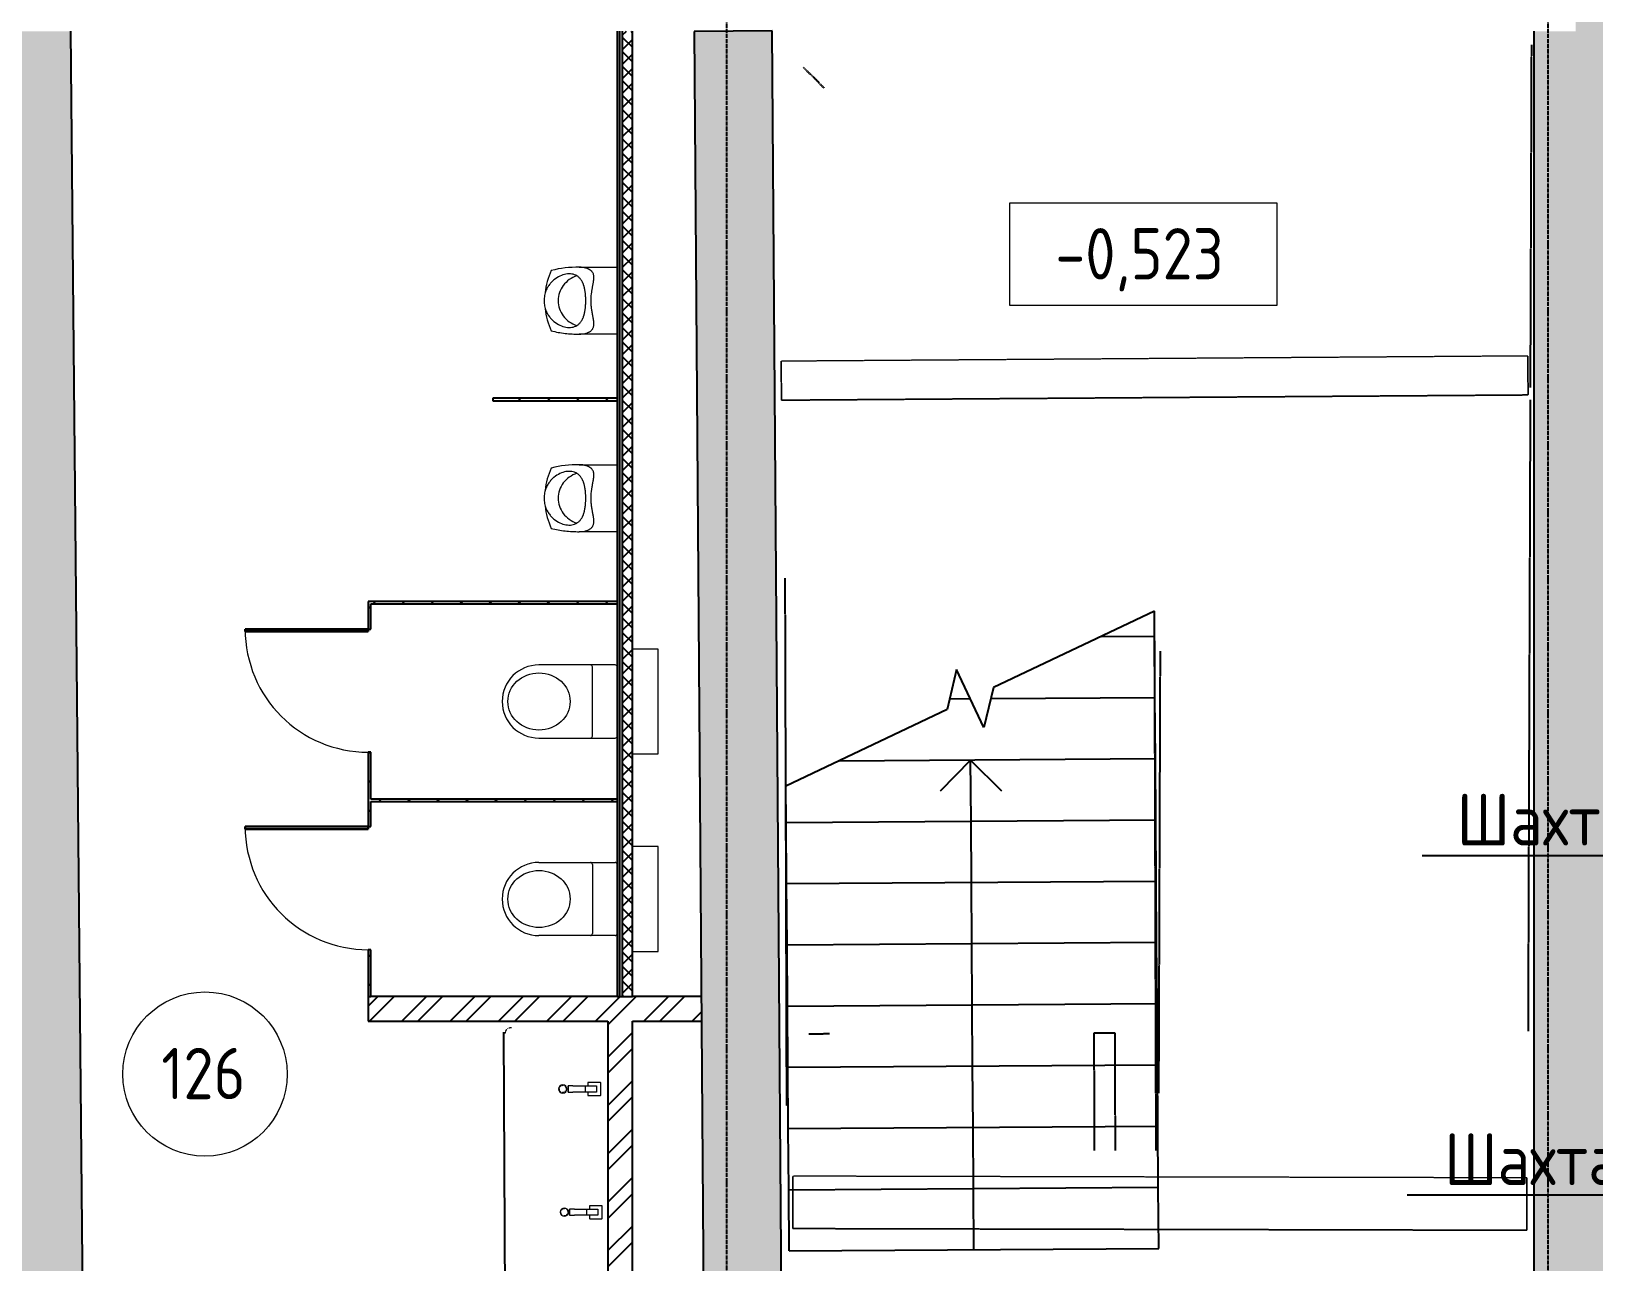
# Model space of a CAD drawing. Header units: millimetres. Extents: x -129048 to 476301, y -5853 to 215316.
# Drawn here: x 39022 to 46632, y 14431 to 20424 of the extents above; entities that cross this region are included whole.
import ezdxf
from ezdxf import colors
from ezdxf.entities.mleader import LeaderData, LeaderLine
from ezdxf.math import Vec2, Vec3

# ---------------------------------------------------------------- set-up
doc = ezdxf.new("R2010")
doc.units = ezdxf.units.MM
for name, pattern in [('ADSK_Линия сетки', [25, 20, -2.5, 0, -2.5]), ('ADSK_Сверху', [4.5, 3, -1.5]), ('ADSK_Снесено', [4.5, 3, -1.5])]:
    doc.linetypes.add(name, pattern=pattern)
for name, color, linetype, lineweight in [('GAZLAITER', 1, 'Continuous', 40), ('Аннотация', 7, 'Continuous', 9), ('Двери', 251, 'Continuous', 18), ('Каркас', 7, 'Continuous', 18), ('Лестницы', 7, 'Continuous', 18), ('Марки помещений', 7, 'Continuous', 20), ('Отметки', 7, 'Continuous', 9), ('Сантехника', 251, 'Continuous', 18), ('Стрелки вверх', 7, 'Continuous', 18)]:
    doc.layers.add(name, color=color, linetype=linetype, lineweight=lineweight)
for name, color, linetype, lineweight, true_color in [('Обобщенные модели', 5, 'Continuous', 18, 0x0000ff), ('Стены внутренние', 5, 'Continuous', 18, 0x0000ff), ('Стены наружные', 1, 'ADSK_Снесено', 18, 0xff0000), ('Стены штриховка', 5, 'Continuous', 18, 0x0000ff)]:
    doc.layers.add(name, color=color, linetype=linetype, lineweight=lineweight, true_color=true_color)
doc.styles.add('GOST Common_2', font='GOST Common_0.ttf', dxfattribs={"width": 0.9, "height": 250})
doc.styles.add('PIK', font='isocpeur.ttf', dxfattribs={"width": 0.9, "height": 250})
pattern_1 = [(45, (0, 0), (-117.8655, 117.8655), []), (45, (78.58, 0), (-117.8655, 117.8655), [])]
pattern_2 = [(45, (0, 0), (-70.71068, 70.71068), [])]

# ---------------------------------------------------------------- blocks, each defined once
blk = doc.blocks.new('ADSK_БалкаЖБ_Прямоугольная - 189_7х233мм-820221-01 План 1-го этажа маркировочный')
at = {"layer": 'Каркас', "color": 253, "linetype": 'ADSK_Сверху', "true_color": 0xaaaaaa}
for p, q in [((-1818.2, 94.8), (-1818.2, -94.9)), ((-1818.2, 94.8), (1818.2, 94.8)), ((1818.2, -94.9), (1818.2, 94.8)), ((-1818.2, -94.9), (1818.2, -94.9))]:
    blk.add_line(p, q, dxfattribs=at)
at = {"layer": 'Каркас', "color": 253, "linetype": 'ADSK_Сверху', "true_color": 0xb2b2b2}
for p, q in [((-1818.2, -94.9), (-1818.2, 94.8)), ((1818.2, 94.8), (-1818.2, 94.8)), ((1818.2, 94.8), (1818.2, -94.9)), ((-1818.2, -94.9), (1818.2, -94.9))]:
    blk.add_line(p, q, dxfattribs=at)
blk = doc.blocks.new('ADSK_БалкаЖБ_Прямоугольная - 255_1х247мм-819971-01 План 1-го этажа маркировочный')
at = {"layer": 'Каркас', "color": 253, "linetype": 'ADSK_Сверху', "true_color": 0xaaaaaa}
for p, q in [((-1787.2, 127.5), (-1787.2, -127.6)), ((-1787.2, 127.5), (1787.2, 127.5)), ((1787.2, -127.6), (1787.2, 127.5)), ((-1787.2, -127.6), (1787.2, -127.6))]:
    blk.add_line(p, q, dxfattribs=at)
at = {"layer": 'Каркас', "color": 253, "linetype": 'ADSK_Сверху', "true_color": 0xb2b2b2}
for p, q in [((-1787.2, -127.6), (-1787.2, 127.5)), ((1787.2, 127.5), (-1787.2, 127.5)), ((1787.2, 127.5), (1787.2, -127.6)), ((-1787.2, -127.6), (1787.2, -127.6))]:
    blk.add_line(p, q, dxfattribs=at)
blk = doc.blocks.new('Раковина с 2-3 кранами для санузла - 500x1800 3 taps-2317887-01 План 1-го этажа маркировочный')
at = {"layer": 'Сантехника'}
for p, q in [((-764.1, 503.1), (-763.2, 503.9)), ((1018.1, 499.1), (1018.9, 498.2)), ((-490, 189.1), (-460, 189.1)), ((-490, 189.1), (-490, 166.1)), ((-460, 189.1), (-490, 189.1)), ((-490, 106.5), (-490, 166.1)), ((-460, 166.1), (-460, 189.1)), ((-460, 166.1), (-460, 106.5)), ((110, 196.6), (140, 196.6)), ((110, 196.6), (110, 173.6)), ((140, 196.6), (110, 196.6)), ((110, 114), (110, 173.6)), ((140, 173.6), (140, 196.6)), ((140, 173.6), (140, 114)), ((710, 204.1), (740, 204.1)), ((710, 204.1), (710, 181.1)), ((740, 204.1), (710, 204.1)), ((710, 121.5), (710, 181.1)), ((740, 181.1), (740, 204.1)), ((740, 181.1), (740, 121.5)), ((-506.8, 91.2), (-506.8, 31.6)), ((-490, 93.1), (-504.9, 93.1)), ((-490, 71.5), (-490, 106.5)), ((-460, 106.5), (-490, 106.5)), ((-460, 106.5), (-460, 71.5)), ((-445.4, 93.1), (-460, 93.1)), ((-443.5, 31.6), (-443.5, 91.2)), ((93.2, 98.7), (93.2, 39.1)), ((110, 100.6), (95.1, 100.6)), ((110, 79), (110, 114)), ((140, 114), (110, 114)), ((110, 59), (110, 79)), ((140, 114), (140, 79)), ((154.6, 100.6), (140, 100.6)), ((140, 79), (140, 59)), ((156.5, 39.1), (156.5, 98.7)), ((693.2, 106.2), (693.2, 46.6)), ((710, 108.1), (695.1, 108.1)), ((710, 86.5), (710, 121.5)), ((740, 121.5), (710, 121.5)), ((710, 66.5), (710, 86.5)), ((740, 121.5), (740, 86.5)), ((754.6, 108.1), (740, 108.1)), ((740, 86.5), (740, 66.5)), ((756.5, 46.6), (756.5, 106.2)), ((-505.3, 30.1), (-445, 30.1)), ((-490, 51.5), (-490, 71.5)), ((-460, 51.5), (-490, 51.5)), ((-460, 71.5), (-460, 51.5)), ((94.7, 37.6), (155, 37.6)), ((140, 59), (110, 59)), ((694.7, 45.1), (755, 45.1)), ((740, 66.5), (710, 66.5))]:
    blk.add_line(p, q, dxfattribs=at)
at = {"layer": 'Сантехника', "flags": 128}
for points in [[(-775, 480), (-775, 481.2), (-774.9, 482.4), (-774.8, 483.6), (-774.6, 484.8), (-774.4, 486), (-774.1, 487.1)], [(-773.5, 489.4), (-773.1, 490.6), (-772.6, 491.7), (-772.1, 492.8), (-771.6, 493.9)], [(-770.4, 495.9), (-769.8, 496.9), (-769.1, 497.9), (-768.3, 498.9), (-767.6, 499.8)], [(-758.1, 507), (-757, 507.5), (-755.9, 508), (-754.7, 508.4)], [(-752.4, 509.1), (-751.3, 509.3), (-750.1, 509.6), (-748.9, 509.7), (-747.7, 509.9), (-746.5, 510), (-745.3, 510), (-745, 510)], [(995, 510), (996.2, 510), (997.4, 509.9), (998.6, 509.8), (999.8, 509.6), (1001, 509.4), (1002.1, 509.1)], [(1004.4, 508.5), (1005.6, 508.1), (1006.7, 507.6), (1007.8, 507.1), (1008.9, 506.6)], [(1010.9, 505.4), (1011.9, 504.8), (1012.9, 504.1), (1013.9, 503.3), (1014.8, 502.6)], [(1022, 493.1), (1022.5, 492), (1023, 490.9), (1023.4, 489.7)], [(1024.1, 487.4), (1024.3, 486.3), (1024.6, 485.1), (1024.7, 483.9), (1024.9, 482.7), (1025, 481.5), (1025, 480.3), (1025, 480)]]:
    blk.add_lwpolyline(points, dxfattribs=at)
at = {"layer": 'Сантехника'}
for centre, radius, start, end in [((-475, 215), 20, 0, 180), ((-475, 215), 18.2, 95.84531, 146.66266), ((-475, 215), 18.2, 85.13096, 94.18327), ((-475, 215), 18.2, 52.75928, 62.71908), ((-475, 215), 18.2, 45, 49.4056), ((125, 222.5), 20, 0, 180), ((125, 222.5), 18.2, 95.84531, 146.66266), ((125, 222.5), 18.2, 85.13096, 94.18327), ((125, 222.5), 18.2, 52.75928, 62.71908), ((125, 222.5), 16.3, 36.87489, 45), ((125, 222.5), 16.3, 36.87489, 45), ((125, 222.5), 18.2, 45, 49.4056), ((125, 222.5), 18.2, 28.98332, 39.73377), ((725, 230), 20, 0, 180), ((725, 230), 20, 180, 360), ((725, 230), 18.2, 165.15778, 180), ((725, 230), 18.2, 180, 191.34075), ((725, 230), 16.3, 175.36727, 180), ((725, 230), 16.3, 175.36727, 180), ((725, 230), 16.3, 180, 198.62064), ((725, 230), 16.3, 180, 198.62064), ((725, 230), 18.2, 95.84531, 146.66266), ((725, 230), 18.2, 85.13096, 94.18327), ((725, 230), 18.2, 52.75928, 62.21388), ((725, 230), 16.3, 36.87489, 45), ((725, 230), 16.3, 36.87489, 45), ((725, 230), 18.2, 45, 49.4056), ((725, 230), 18.2, 28.98332, 39.73377), ((725, 230), 16.3, 0, 18.62064), ((725, 230), 16.3, 0, 18.62064), ((725, 230), 16.3, 355.36727, 360), ((725, 230), 16.3, 355.36727, 360), ((725, 230), 18.2, 345.15778, 360), ((725, 230), 18.2, 0, 11.34075), ((-475, 215), 20, 180, 360), ((-475, 215), 18.2, 165.15778, 180), ((-475, 215), 18.2, 180, 191.34075), ((-475, 215), 16.3, 175.36727, 180), ((-475, 215), 16.3, 175.36727, 180), ((-475, 215), 16.3, 180, 198.62064), ((-475, 215), 16.3, 180, 198.62064), ((-475, 215), 18.2, 208.98332, 219.73377), ((-475, 215), 16.3, 216.87489, 225), ((-475, 215), 16.3, 216.87489, 225), ((-475, 215), 18.2, 225, 229.4056), ((-475, 215), 18.2, 232.75928, 242.71908), ((-475, 215), 18.2, 265.13096, 274.18327), ((-475, 215), 18.2, 275.84531, 326.66266), ((-475, 215), 16.3, 36.87489, 45), ((-475, 215), 16.3, 36.87489, 45), ((-475, 215), 18.2, 28.98332, 39.73377), ((-475, 215), 16.3, 0, 18.62064), ((-475, 215), 16.3, 0, 18.62064), ((-475, 215), 16.3, 355.36727, 360), ((-475, 215), 16.3, 355.36727, 360), ((-475, 215), 18.2, 345.15778, 360), ((-475, 215), 18.2, 0, 11.34075), ((125, 222.5), 20, 180, 360), ((125, 222.5), 18.2, 165.15778, 180), ((125, 222.5), 18.2, 180, 191.34075), ((125, 222.5), 16.3, 175.36727, 180), ((125, 222.5), 16.3, 175.36727, 180), ((125, 222.5), 16.3, 180, 198.62064), ((125, 222.5), 16.3, 180, 198.62064), ((125, 222.5), 18.2, 208.98332, 219.73377), ((125, 222.5), 16.3, 216.87489, 225), ((125, 222.5), 16.3, 216.87489, 225), ((125, 222.5), 18.2, 225, 229.4056), ((125, 222.5), 18.2, 232.75928, 242.71908), ((125, 222.5), 18.2, 265.13096, 274.18327), ((125, 222.5), 18.2, 275.84531, 326.66266), ((125, 222.5), 16.3, 0, 18.62064), ((125, 222.5), 16.3, 0, 18.62064), ((125, 222.5), 16.3, 355.36727, 360), ((125, 222.5), 16.3, 355.36727, 360), ((125, 222.5), 18.2, 345.15778, 360), ((125, 222.5), 18.2, 0, 11.34075), ((725, 230), 18.2, 208.98332, 219.73377), ((725, 230), 16.3, 216.87489, 225), ((725, 230), 16.3, 216.87489, 225), ((725, 230), 18.2, 225, 229.4056), ((725, 230), 18.2, 232.75928, 242.71908), ((725, 230), 18.2, 265.13096, 274.18327), ((725, 230), 18.2, 275.84531, 326.66266), ((-504.9, 91.2), 1.87, 90, 180), ((-504.9, 91.2), 1.87, 120, 150), ((-504.9, 91.2), 1.87, 120, 150), ((-504.9, 91.2), 1.87, 120, 150), ((-445.4, 91.2), 1.87, 0, 90), ((-445.4, 91.2), 1.87, 30, 60), ((-445.4, 91.2), 1.87, 30, 60), ((-445.4, 91.2), 1.87, 30, 60), ((95.1, 98.7), 1.87, 90, 180), ((95.1, 98.7), 1.87, 120, 150), ((95.1, 98.7), 1.87, 120, 150), ((95.1, 98.7), 1.87, 120, 150), ((154.6, 98.7), 1.87, 0, 90), ((154.6, 98.7), 1.87, 30, 60), ((154.6, 98.7), 1.87, 30, 60), ((154.6, 98.7), 1.87, 30, 60), ((695.1, 106.2), 1.87, 90, 180), ((695.1, 106.2), 1.87, 120, 150), ((695.1, 106.2), 1.87, 120, 150), ((695.1, 106.2), 1.87, 120, 150), ((754.6, 106.2), 1.87, 0, 90), ((754.6, 106.2), 1.87, 30, 60), ((754.6, 106.2), 1.87, 30, 60), ((754.6, 106.2), 1.87, 30, 60), ((-505.3, 31.6), 1.49, 180, 270), ((-445, 31.6), 1.49, 270, 360), ((94.7, 39.1), 1.49, 180, 270), ((155, 39.1), 1.49, 270, 360), ((694.7, 46.6), 1.49, 180, 270), ((755, 46.6), 1.49, 270, 360)]:
    blk.add_arc(centre, radius, start, end, dxfattribs=at)
blk = doc.blocks.new('Дверь-Одинарная-Панель - 600 x 2150 мм с_у-1872435-01 План 1-го этажа маркировочный')
at = {"layer": 'Двери', "lineweight": 30}
for p, q in [((300, 606), (288, 606)), ((288, 606), (288, 6)), ((300, 6), (300, 606)), ((288, 6), (300, 6))]:
    blk.add_line(p, q, dxfattribs=at)
at = {"layer": 'Двери'}
blk.add_arc((300, 6), 600, 90, 180, dxfattribs=at)
blk = doc.blocks.new('Urinal_Commercial_14201 - UT104EV-1823124-01 План 1-го этажа маркировочный')
at = {"layer": 'Сантехника'}
for p, q in [((41690.8, 18313), (41875.3, 18313)), ((41875.3, 17986.9), (41690.8, 17987))]:
    blk.add_line(p, q, dxfattribs=at)
for centre, radius, start, end in [((41875.3, 18150), 353.2, 155.41974, 173.79042), ((41728.2, 18133.9), 146.4, 110.0061, 141.9939), ((41707.7, 18150), 120.3, 141.9939, 180.0061), ((41875.3, 18150), 353.2, 186.20958, 204.57824), ((41707.7, 18149.9), 120.3, 179.9939, 218.0061), ((41728.2, 18166), 146.4, 218.0061, 249.9939)]:
    blk.add_arc(centre, radius, start, end, dxfattribs=at)
blk.add_ellipse((41786.6, 17228.7), major_axis=(-199.1, 1075.5), ratio=0.694076, start_param=6.146838, end_param=6.328057, dxfattribs=at)
for points, knots in [([(41722.3, 18150), (41722.2, 18153.7), (41722.1, 18159.2), (41721.9, 18166.3), (41721.6, 18171.5), (41721.3, 18176.7), (41720.8, 18181.8), (41720.3, 18186.9), (41719.7, 18191.7), (41719, 18196.5), (41718.2, 18201.1), (41717.4, 18205.6), (41716.5, 18210), (41715.5, 18214.2), (41714.4, 18218.3), (41713.2, 18222.3), (41711.5, 18227.4), (41709.7, 18232.3), (41707.6, 18236.9), (41705.5, 18241.4), (41702.6, 18246.7), (41698.7, 18252.5), (41694.4, 18257.9), (41689.8, 18262.7), (41684.7, 18267), (41677.5, 18272), (41667.7, 18276.8), (41654.6, 18280.2), (41640.7, 18281.2), (41621.2, 18279.3), (41596.1, 18271.3), (41571.9, 18256), (41554.1, 18239.3), (41542.1, 18224.6), (41531.7, 18207.6), (41526.5, 18194.9), (41524.3, 18188.2)], [-1, -1, -1, -1, -0.975, -0.9625, -0.95, -0.9375, -0.925, -0.9125, -0.9, -0.8875, -0.875, -0.8625, -0.85, -0.8375, -0.825, -0.8125, -0.8, -0.775, -0.7625, -0.75, -0.725, -0.7, -0.675, -0.65, -0.625, -0.6, -0.55, -0.5, -0.45, -0.4, -0.3, -0.2, -0.15, -0.1, -0.05, 0, 0, 0, 0]), ([(41747.9, 18150), (41748.1, 18158.3), (41748.7, 18170.9), (41750.4, 18185.2), (41751.5, 18193.3), (41752.4, 18199.3), (41753.3, 18205.2), (41754.4, 18211), (41755.4, 18216.7), (41756.5, 18222.3), (41757.5, 18227.9), (41758.5, 18233.3), (41759.3, 18237.7), (41759.9, 18241.2), (41760.2, 18243.8), (41760.6, 18246.3), (41761, 18249.7), (41761.5, 18253.8), (41761.8, 18257.8), (41761.9, 18260.9), (41761.9, 18264), (41761.7, 18267.7), (41761, 18273.4), (41759.5, 18280), (41756.1, 18287.1), (41752.4, 18292.1), (41748.9, 18295.7), (41745.9, 18298.1), (41742.7, 18300.3), (41739.4, 18302.3), (41736, 18304.1), (41732.3, 18305.7), (41728.5, 18307.1), (41724.6, 18308.4), (41720.6, 18309.4), (41715.2, 18310.7), (41705.4, 18312.3), (41696.7, 18312.9), (41690.8, 18313)], [-1, -1, -1, -1, -0.909091, -0.863636, -0.840909, -0.818182, -0.795455, -0.772727, -0.75, -0.727273, -0.704545, -0.681818, -0.659091, -0.647727, -0.636364, -0.625, -0.613636, -0.590909, -0.568182, -0.556818, -0.545455, -0.522727, -0.5, -0.454545, -0.409091, -0.363636, -0.340909, -0.318182, -0.295455, -0.272727, -0.25, -0.227273, -0.204545, -0.181818, -0.159091, -0.136364, -0.090909, 0, 0, 0, 0]), ([(41524.3, 18111.8), (41526.5, 18105.1), (41531.7, 18092.3), (41542.1, 18075.3), (41554.1, 18060.6), (41571.9, 18043.9), (41596.1, 18028.6), (41621.2, 18020.6), (41640.7, 18018.8), (41654.6, 18019.8), (41667.7, 18023.2), (41677.5, 18028), (41684.7, 18032.9), (41689.8, 18037.2), (41694.4, 18042.1), (41698.7, 18047.4), (41702.6, 18053.2), (41705.5, 18058.5), (41707.6, 18063), (41709.7, 18067.6), (41711.5, 18072.5), (41713.2, 18077.7), (41714.4, 18081.6), (41715.5, 18085.7), (41716.5, 18090), (41717.4, 18094.3), (41718.2, 18098.8), (41719, 18103.5), (41719.7, 18108.2), (41720.3, 18113.1), (41720.8, 18118.1), (41721.3, 18123.2), (41721.6, 18128.4), (41721.9, 18133.6), (41722.1, 18140.7), (41722.2, 18146.2), (41722.3, 18150)], [-1, -1, -1, -1, -0.95, -0.9, -0.85, -0.8, -0.7, -0.6, -0.55, -0.5, -0.45, -0.4, -0.375, -0.35, -0.325, -0.3, -0.275, -0.25, -0.2375, -0.225, -0.2, -0.1875, -0.175, -0.1625, -0.15, -0.1375, -0.125, -0.1125, -0.1, -0.0875, -0.075, -0.0625, -0.05, -0.0375, -0.025, 0, 0, 0, 0]), ([(41690.8, 17987), (41695.4, 17987), (41704.6, 17987.5), (41715.6, 17989.2), (41724.1, 17991.4), (41730.2, 17993.3), (41735, 17995.4), (41738.7, 17997.2), (41742.2, 17999.3), (41746.4, 18002.1), (41750.8, 18006.1), (41754.6, 18010.6), (41757.7, 18015.8), (41759.9, 18021.6), (41761.3, 18027.9), (41761.8, 18033.5), (41761.8, 18038.3), (41761.8, 18042), (41761.5, 18045.8), (41761.1, 18049.6), (41760.6, 18053.6), (41760, 18057.6), (41759.4, 18061.7), (41758.6, 18065.8), (41757.8, 18070.1), (41757.1, 18074.4), (41756.3, 18078.8), (41755.1, 18084.7), (41753.8, 18092.2), (41752.2, 18101.5), (41750.4, 18114.1), (41748.6, 18130.2), (41748, 18143.4), (41747.9, 18150)], [-1, -1, -1, -1, -0.928571, -0.857143, -0.821429, -0.785714, -0.75, -0.732143, -0.714286, -0.678571, -0.642857, -0.607143, -0.571429, -0.535714, -0.5, -0.464286, -0.446429, -0.428571, -0.410714, -0.392857, -0.375, -0.357143, -0.339286, -0.321429, -0.303571, -0.285714, -0.267857, -0.25, -0.214286, -0.178571, -0.142857, -0.071429, 0, 0, 0, 0])]:
    blk.add_open_spline(points, degree=3, knots=knots, dxfattribs=at)
for points in [[(41524.3, 18188.2), (41523, 18184.1), (41521.3, 18175.9), (41520.1, 18163), (41519.9, 18154.3), (41519.9, 18150)], [(41519.9, 18150), (41519.9, 18145.6), (41520.1, 18136.9), (41521.3, 18124.1), (41523, 18115.8), (41524.3, 18111.8)], [(41554.2, 18003.1), (41565.3, 18000.2), (41587.7, 17995.3), (41621.7, 17990.2), (41656.1, 17987.3), (41679.2, 17986.9), (41690.8, 17987)]]:
    blk.add_open_spline(points, degree=3, dxfattribs=at)
blk = doc.blocks.new('Туалет подвесной-Moderna R-Laufen - 000 White-2285251-01 План 1-го этажа маркировочный')
at = {"layer": 'Обобщенные модели'}
for p, q in [((-53, -419.3), (-53, -47.4)), ((303, -47.4), (303, -419.3)), ((-43.1, -157.8), (293.1, -157.8))]:
    blk.add_line(p, q, dxfattribs=at)
for centre, radius, start, end in [((-43.1, -47.4), 9.89, 90, 180), ((293.1, -47.4), 9.89, 0, 90), ((-43.1, -167.7), 9.89, 90, 180), ((293.1, -167.7), 9.89, 0, 90), ((125, -419.3), 178, 180, 0)]:
    blk.add_arc(centre, radius, start, end, dxfattribs=at)
blk.add_ellipse((125, -418.3), major_axis=(0, 151.6), ratio=0.916517, dxfattribs=at)
at = {"layer": 'Сантехника'}
for p, q in [((380, 162.5), (-130, 162.5)), ((-130, 162.5), (-130, 37.5)), ((380, 37.5), (380, 162.5))]:
    blk.add_line(p, q, dxfattribs=at)
blk = doc.blocks.new('Туалет подвесной-Moderna R-Laufen - 000 White-2284892-01 План 1-го этажа маркировочный')
at = {"layer": 'Обобщенные модели'}
for p, q in [((-53, 419.3), (-53, 47.4)), ((303, 47.4), (303, 419.3)), ((-43.1, 157.8), (293.1, 157.8))]:
    blk.add_line(p, q, dxfattribs=at)
for centre, radius, start, end in [((125, 419.3), 178, 360, 180), ((-43.1, 167.7), 9.89, 180, 270), ((293.1, 167.7), 9.89, 270, 360), ((-43.1, 47.4), 9.89, 180, 270), ((293.1, 47.4), 9.89, 270, 360)]:
    blk.add_arc(centre, radius, start, end, dxfattribs=at)
blk.add_ellipse((125, 418.3), major_axis=(0, 151.6), ratio=0.916517, dxfattribs=at)
at = {"layer": 'Сантехника'}
for p, q in [((-130, -37.5), (-130, -162.5)), ((380, -162.5), (380, -37.5)), ((-130, -162.5), (380, -162.5))]:
    blk.add_line(p, q, dxfattribs=at)
blk = doc.blocks.new('ADSK_Марка_Помещение_ОдноЗначение - Номер-247393-01 План 1-го этажа маркировочный')
at = {"layer": 'Марки помещений'}
blk.add_circle((0, 0), 4, dxfattribs=at)
blk = doc.blocks.new('Высотные отметки - Рамка-5093-01 План 1-го этажа маркировочный')
at = {"layer": 'Аннотация', "lineweight": 20}
for p, q in [((-6.5, 0), (-6.5, 5)), ((-6.5, 5), (6.5, 5)), ((6.5, 5), (6.5, 0)), ((6.5, 0), (-6.5, 0))]:
    blk.add_line(p, q, dxfattribs=at)

msp = doc.modelspace()

# ---------------------------------------------------------------- hatches: boundary and pattern name
at = {"layer": 'Стены внутренние', "lineweight": 25, "true_color": 0x636466}
for points in [[(38780.55074, 12484.2784), (39290.5273, 12489.16752), (39214.53835, 20424.05859), (38704.51496, 20424.05859), (38780.51674, 12487.82891)], [(42306.56883, 12898.09966), (42686.55222, 12901.74254), (42630.33859, 20425.47813), (42250.3492, 20422.63904), (42295.70789, 14351.74901)], [(46339.85223, 12936.76658), (46719.85223, 12940.40963), (46719.85223, 20395.02004), (46543.2121, 20395.83561), (46543.2121, 20424.05859), (46339.85223, 20424.05859), (46339.85223, 13592.30044)]]:
    msp.add_hatch(color=251, dxfattribs=at).paths.add_polyline_path(points)
h = msp.add_hatch(dxfattribs=at)
h.set_pattern_fill('FP_4', color=251, style=0, pattern_type=2)
h.set_pattern_definition([(45, (0, 0), (-35.35534, 35.35534), []), (135, (0, 0), (-35.35534, -35.35534), [])])
h.paths.add_polyline_path([(41900.345, 15722.96205), (41950.345, 15722.96205), (41950.345, 20424.05859), (41900.345, 20424.05859), (41900.345, 15945.28626)])
h = msp.add_hatch(dxfattribs=at)
h.set_pattern_fill('FP_1', color=251, style=0, pattern_type=2)
h.set_pattern_definition(pattern_2)
h.paths.add_polyline_path([(41875.345, 18624.96205), (41875.345, 18636.96205), (41270.345, 18636.96205), (41270.345, 18624.96205)])
h = msp.add_hatch(dxfattribs=at)
h.set_pattern_fill('FP_1', color=251, style=0, pattern_type=2)
h.set_pattern_definition(pattern_2)
h.paths.add_polyline_path([(40675.345, 15722.96205), (40675.345, 15950.96205), (40663.345, 15950.96205), (40663.345, 15722.96205)])
h.paths.add_polyline_path([(40675.345, 16550.96205), (40675.345, 16912.96205), (40663.345, 16912.96205), (40663.345, 16550.96205)])
h.paths.add_polyline_path([(40663.345, 17512.96205), (40675.345, 17512.96205), (40675.345, 17646.96205), (40663.345, 17646.96205), (40663.345, 17538.82352)])
h = msp.add_hatch(dxfattribs=at)
h.set_pattern_fill('FP_1', color=251, style=0, pattern_type=2)
h.set_pattern_definition(pattern_2)
h.paths.add_polyline_path([(41177.43389, 17634.96205), (41875.345, 17634.96205), (41875.345, 17646.96205), (40675.345, 17646.96205), (40675.345, 17634.96205)])
h = msp.add_hatch(dxfattribs=at)
h.set_pattern_fill('FP_1', color=251, style=0, pattern_type=2)
h.set_pattern_definition(pattern_2)
h.paths.add_polyline_path([(41875.345, 16672.96205), (41875.345, 16684.96205), (40675.345, 16684.96205), (40675.345, 16672.96205), (41865.45609, 16672.96205)])
h = msp.add_hatch(dxfattribs=at)
h.set_pattern_fill('FP_2', color=251, style=0, pattern_type=2)
h.set_pattern_definition(pattern_1)
h.paths.add_polyline_path([(42075.345, 15602.96205), (42286.35944, 15602.96205), (42285.46286, 15722.96205), (40663.345, 15722.96205), (40663.345, 15602.96205), (41950.3492, 15602.96205)])
h = msp.add_hatch(dxfattribs=at)
h.set_pattern_fill('FP_2', color=251, style=0, pattern_type=2)
h.set_pattern_definition(pattern_1)
h.paths.add_polyline_path([(41950.3492, 13718.09966), (41950.345, 15602.96205), (41830.3492, 15602.96205), (41830.3492, 13718.09966)])
at = {"layer": 'Стены наружные', "linetype": 'Continuous', "lineweight": 25, "true_color": 0x636466}
h = msp.add_hatch(color=251, dxfattribs=at)
h.paths.add_polyline_path([(49555.77193, 20381.92624), (49558.12664, 20891.9208), (49076.96414, 20893.68412), (49074.61155, 20384.14782), (49510.03333, 20382.13742)])
h.paths.add_polyline_path([(47093.03539, 20393.29701), (47095.3901, 20903.29157), (46543.2121, 20905.84105), (46543.2121, 20395.83561), (47053.49474, 20393.47957)])

# ---------------------------------------------------------------- linework, layer by layer
at = {"linetype": 'ADSK_Линия сетки', "lineweight": 25}
for p, q in [((46409.91035, -4984.78696), (46409.91035, 44534.78674)), ((42409.91035, -4984.78696), (42409.91035, 21668.8012))]:
    msp.add_line(p, q, dxfattribs=at)
at = {"color": 251, "lineweight": 25, "true_color": 0x636466}
msp.add_line((41320.91851, 15549.96232), (41330.3492, 13802.96205), dxfattribs=at)
at = {"layer": 'Лестницы', "color": 251, "linetype": 'ADSK_Сверху', "lineweight": 25, "true_color": 0x636466}
for p, q in [((46323.58281, 18689.32492), (46329.35984, 20357.63165)), ((42883.86888, 20147.63165), (42783.12429, 20247.63165)), ((46322.64804, 18321.74367), (46323.71285, 18629.24182)), ((46321.58324, 18014.24551), (46322.64804, 18321.74367)), ((46320.51843, 17706.74735), (46321.58324, 18014.24551)), ((42692.16143, 17760.88848), (42693.00275, 17475.28972)), ((46319.45362, 17399.2492), (46320.51843, 17706.74735)), ((42693.00275, 17475.28972), (42693.84407, 17189.69096)), ((44493.83626, 17194.99341), (44492.99494, 17480.59217)), ((44519.46441, 17405.48222), (44518.3996, 17097.98407)), ((46318.38881, 17091.75104), (46319.45362, 17399.2492)), ((42693.84407, 17189.69096), (42694.68539, 16904.0922)), ((44494.67758, 16909.39465), (44493.83626, 17194.99341)), ((44518.3996, 17097.98407), (44517.33479, 16790.48591)), ((46317.324, 16784.25289), (46318.38881, 17091.75104)), ((42694.68539, 16904.0922), (42695.52671, 16618.49344)), ((44495.5189, 16623.79589), (44494.67758, 16909.39465)), ((44517.33479, 16790.48591), (44516.26999, 16482.98775)), ((46316.25919, 16476.75473), (46317.324, 16784.25289)), ((42695.52671, 16618.49344), (42696.36804, 16332.89468)), ((44496.36023, 16338.19713), (44495.5189, 16623.79589)), ((44516.26999, 16482.98775), (44515.20518, 16175.4896)), ((46315.19438, 16169.25657), (46316.25919, 16476.75473)), ((42696.36804, 16332.89468), (42697.20936, 16047.29592)), ((44497.20155, 16052.59837), (44496.36023, 16338.19713)), ((44515.20518, 16175.4896), (44514.14037, 15867.99144)), ((46314.12958, 15861.75842), (46315.19438, 16169.25657)), ((42697.20936, 16047.29592), (42698.05068, 15761.69716)), ((44498.04287, 15766.99961), (44497.20155, 16052.59837)), ((44514.14037, 15867.99144), (44513.07556, 15560.49328)), ((46313.06477, 15554.26026), (46314.12958, 15861.75842)), ((42698.05068, 15761.69716), (42698.892, 15476.0984)), ((44498.88419, 15481.40085), (44498.04287, 15766.99961)), ((42808.69823, 15542.03985), (42908.69779, 15542.33443)), ((44198.6922, 15546.13452), (44298.69176, 15546.4291)), ((44200.382, 14972.50675), (44198.6922, 15546.13452)), ((44298.69176, 15546.4291), (44300.38156, 14972.80134)), ((44513.07556, 15560.49328), (44512.01075, 15252.99513)), ((42698.892, 15476.0984), (42699.66693, 15213.03713)), ((44499.65912, 15218.33958), (44498.88419, 15481.40085)), ((42699.66693, 15213.03713), (42699.73332, 15190.49964)), ((44499.72551, 15195.80208), (44499.65912, 15218.33958)), ((44500.3807, 14973.3905), (44499.72551, 15195.80208))]:
    msp.add_line(p, q, dxfattribs=at)
at = {"layer": 'Лестницы', "color": 251, "lineweight": 25, "true_color": 0x636466}
for p, q in [((44491.79559, 17599.58261), (43707.5638, 17227.46143)), ((44492.61085, 17478.10845), (44491.79559, 17599.58261)), ((44232.10868, 17476.36011), (44492.61085, 17478.10845)), ((44232.10868, 17476.36011), (44492.61085, 17478.10845)), ((44494.61215, 17179.91516), (44492.61085, 17478.10845)), ((43527.64941, 17315.03926), (43481.70103, 17120.28863)), ((43661.61542, 17032.7108), (43527.64941, 17315.03926)), ((43707.5638, 17227.46143), (43661.61542, 17032.7108)), ((43494.18485, 17173.20089), (43594.63241, 17173.87503)), ((43494.18485, 17173.20089), (43594.63241, 17173.87503)), ((43695.07998, 17174.54918), (44494.61215, 17179.91516)), ((43695.07998, 17174.54918), (44494.61215, 17179.91516)), ((44496.61344, 16881.72188), (44494.61215, 17179.91516)), ((43481.70103, 17120.28863), (42697.46924, 16748.16746)), ((42957.15615, 16871.38995), (44496.61344, 16881.72188)), ((42957.15615, 16871.38995), (44496.61344, 16881.72188)), ((44498.61474, 16583.5286), (44496.61344, 16881.72188)), ((42698.65528, 16571.44833), (42697.46924, 16748.16746)), ((42698.65528, 16571.44833), (44498.61474, 16583.5286)), ((42698.65528, 16571.44833), (44498.61474, 16583.5286)), ((42700.65658, 16273.25505), (42698.65528, 16571.44833)), ((44500.61604, 16285.33531), (44498.61474, 16583.5286)), ((42700.65658, 16273.25505), (44500.61604, 16285.33531)), ((42700.65658, 16273.25505), (44500.61604, 16285.33531)), ((44502.61734, 15987.14203), (44500.61604, 16285.33531)), ((42702.65787, 15975.06176), (42700.65658, 16273.25505)), ((42702.65787, 15975.06176), (44502.61734, 15987.14203)), ((42702.65787, 15975.06176), (44502.61734, 15987.14203)), ((44504.61863, 15688.94874), (44502.61734, 15987.14203)), ((42704.65917, 15676.86848), (42702.65787, 15975.06176)), ((42704.65917, 15676.86848), (44504.61863, 15688.94874)), ((42704.65917, 15676.86848), (44504.61863, 15688.94874)), ((42706.66047, 15378.67519), (42704.65917, 15676.86848)), ((44506.61993, 15390.75546), (44504.61863, 15688.94874)), ((42706.66047, 15378.67519), (44506.61993, 15390.75546)), ((42706.66047, 15378.67519), (44506.61993, 15390.75546)), ((42708.66176, 15080.48191), (42706.66047, 15378.67519)), ((44508.62123, 15092.56217), (44506.61993, 15390.75546)), ((42708.66176, 15080.48191), (44508.62123, 15092.56217)), ((42708.66176, 15080.48191), (44508.62123, 15092.56217)), ((42710.66306, 14782.28863), (42708.66176, 15080.48191)), ((44510.62252, 14794.36889), (44508.62123, 15092.56217)), ((42710.66306, 14782.28863), (44510.62252, 14794.36889)), ((42710.66306, 14782.28863), (44510.62252, 14794.36889)), ((42712.66436, 14484.09534), (42710.66306, 14782.28863)), ((44512.62382, 14496.17561), (44510.62252, 14794.36889)), ((42712.66436, 14484.09534), (44512.62382, 14496.17561)), ((42712.66436, 14484.09534), (44512.62382, 14496.17561))]:
    msp.add_line(p, q, dxfattribs=at)
at = {"layer": 'Стены внутренние', "color": 251, "lineweight": 25, "true_color": 0x636466}
for p, q in [((39286.88838, 12869.1501), (39214.53835, 20424.05859)), ((41875.345, 20424.05859), (41875.345, 15722.96205)), ((41950.345, 15722.96205), (41950.345, 20424.05859)), ((42630.33859, 20425.47813), (42250.3492, 20422.63904)), ((42250.3492, 20422.63904), (42306.56883, 12898.09966)), ((42686.55222, 12901.74254), (42630.33859, 20425.47813)), ((46339.85223, 20424.05859), (46339.85223, 12936.76658)), ((41875.345, 18636.96205), (41270.345, 18636.96205)), ((41270.345, 18636.96205), (41270.345, 18624.96205)), ((41270.345, 18624.96205), (41875.345, 18624.96205)), ((40663.345, 17646.96205), (40663.345, 17512.96205)), ((41875.345, 17646.96205), (40663.345, 17646.96205)), ((40675.345, 17512.96205), (40675.345, 17634.96205)), ((40675.345, 17634.96205), (41875.345, 17634.96205)), ((40663.345, 17512.96205), (40675.345, 17512.96205)), ((40675.345, 16912.96205), (40663.345, 16912.96205)), ((40663.345, 16912.96205), (40663.345, 16550.96205)), ((40675.345, 16684.96205), (40675.345, 16912.96205)), ((41875.345, 16684.96205), (40675.345, 16684.96205)), ((40675.345, 16550.96205), (40675.345, 16672.96205)), ((40675.345, 16672.96205), (41875.345, 16672.96205)), ((40663.345, 16550.96205), (40675.345, 16550.96205)), ((40675.345, 15950.96205), (40663.345, 15950.96205)), ((40663.345, 15950.96205), (40663.345, 15602.96205)), ((40675.345, 15722.96205), (40675.345, 15950.96205)), ((41875.345, 15722.96205), (40675.345, 15722.96205)), ((42285.46286, 15722.96205), (41950.345, 15722.96205)), ((40663.345, 15602.96205), (41830.3492, 15602.96205)), ((41830.3492, 15602.96205), (41830.3492, 13718.09966)), ((41950.3492, 13718.09966), (41950.3492, 15602.96205)), ((41950.3492, 15602.96205), (42286.35944, 15602.96205))]:
    msp.add_line(p, q, dxfattribs=at)
at = {"layer": 'Стены штриховка', "color": 251, "lineweight": 25, "true_color": 0x636466}
for p, q in [((41887.345, 20424.05859), (41887.345, 15722.96205)), ((41899.345, 20424.05859), (41899.345, 15722.96205)), ((41900.345, 20424.05859), (41900.345, 15722.96205)), ((40663.345, 15722.96205), (40675.345, 15722.96205)), ((41875.345, 15722.96205), (41950.345, 15722.96205))]:
    msp.add_line(p, q, dxfattribs=at)
at = {"layer": 'Стрелки вверх', "color": 251, "lineweight": 25, "true_color": 0x636466}
for p, q in [((43596.64579, 16873.88179), (43447.65586, 16722.87848)), ((43598.63501, 16577.48846), (43596.64579, 16873.88179)), ((43596.64579, 16873.88179), (43747.6491, 16724.89186)), ((43600.63631, 16279.29518), (43598.63501, 16577.48846)), ((43602.6376, 15981.1019), (43600.63631, 16279.29518)), ((43604.6389, 15682.90861), (43602.6376, 15981.1019)), ((43606.6402, 15384.71533), (43604.6389, 15682.90861)), ((43608.6415, 15086.52204), (43606.6402, 15384.71533)), ((43610.64279, 14788.32876), (43608.6415, 15086.52204)), ((43612.64409, 14490.13547), (43610.64279, 14788.32876))]:
    msp.add_line(p, q, dxfattribs=at)

# ---------------------------------------------------------------- block references
at = {"layer": 'Двери', "color": 251, "lineweight": 25, "true_color": 0x636466, "rotation": 90}
for p in [(40669.345, 17212.96205), (40669.345, 16250.96205)]:
    msp.add_blockref('Дверь-Одинарная-Панель - 600 x 2150 мм с_у-1872435-01 План 1-го этажа маркировочный', p, dxfattribs=at)
at = {"layer": 'Каркас', "color": 251, "linetype": 'ADSK_Сверху', "lineweight": 25, "true_color": 0x636466}
for name, p, rotation in [('ADSK_БалкаЖБ_Прямоугольная - 189_7х233мм-820221-01 План 1-го этажа маркировочный', (44492.91497, 18734.82197), 180.4020077192903), ('ADSK_БалкаЖБ_Прямоугольная - 255_1х247мм-819971-01 План 1-го этажа маркировочный', (44518.5464, 14716.43921), 179.867738509371)]:
    msp.add_blockref(name, p, dxfattribs=dict(at, rotation=rotation))
at = {"layer": 'Марки помещений', "color": 251, "lineweight": 25, "true_color": 0x636466, "xscale": 99.99999999999993, "yscale": 99.99999999999993, "zscale": 99.99999999999993}
msp.add_blockref('ADSK_Марка_Помещение_ОдноЗначение - Номер-247393-01 План 1-го этажа маркировочный', (39867.77626, 15345.52866), dxfattribs=at)
at = {"layer": 'Отметки', "color": 251, "lineweight": 25, "true_color": 0x636466, "xscale": 99.99999999999993, "yscale": 99.99999999999993, "zscale": 99.99999999999993}
msp.add_blockref('Высотные отметки - Рамка-5093-01 План 1-го этажа маркировочный', (44437.72074, 19088.64117), dxfattribs=at)
at = {"layer": 'Сантехника', "color": 251, "lineweight": 25, "true_color": 0x636466}
for p in [(0, 962), (0, 0)]:
    msp.add_blockref('Urinal_Commercial_14201 - UT104EV-1823124-01 План 1-го этажа маркировочный', p, dxfattribs=at)
for name, p, rotation in [('Туалет подвесной-Moderna R-Laufen - 000 White-2284892-01 План 1-го этажа маркировочный', (41912.845, 17034.96205), 89.99999999999972), ('Туалет подвесной-Moderna R-Laufen - 000 White-2285251-01 План 1-го этажа маркировочный', (41912.845, 16322.96205), 269.9999999999999), ('Раковина с 2-3 кранами для санузла - 500x1800 3 taps-2317887-01 План 1-го этажа маркировочный', (41840.3492, 14547.96205), 90)]:
    msp.add_blockref(name, p, dxfattribs=dict(at, rotation=rotation))

# ---------------------------------------------------------------- texts
at = {"layer": 'Марки помещений', "color": 251, "lineweight": 25, "true_color": 0x636466, "insert": (39655.36901, 15473.25373), "char_height": 250, "width": 526.7086875, "attachment_point": 1, "style": 'GOST Common_2'}
msp.add_mtext('126', dxfattribs=at)
at = {"layer": 'Отметки', "color": 251, "lineweight": 25, "true_color": 0x636466, "insert": (44009.04467, 19465.34825), "char_height": 250, "width": 1028.8225687, "attachment_point": 1, "line_spacing_factor": 1.022761, "style": 'GOST Common_2'}
msp.add_mtext('-0,523', dxfattribs=at)

# ---------------------------------------------------------------- leaders
at = {"layer": 'GAZLAITER', "color": 18, "lineweight": 25, "ltscale": 10, "true_color": 0x000000}
ml = msp.add_multileader_mtext('Standard', dxfattribs=at)
ml.set_content('{\\C256;\\c0;Шахта4 200х200}', color=2, style='PIK')
ml.set_leader_properties()
ml.build(insert=Vec2(0, 0))
ml.multileader.update_dxf_attribs({"text_left_attachment_type": 6, "text_right_attachment_type": 6, "dogleg_length": 0.36, "arrow_head_size": 0.18})
ctx = ml.context
ctx.base_point, ctx.char_height, ctx.arrow_head_size, ctx.landing_gap_size, ctx.plane_origin = Vec3(45868.40049, 16408.8969), 250, 0.18, 0.09, Vec3(49173.80148, 17452.22662)
ctx.left_attachment, ctx.right_attachment, ctx.text_align_type = 6, 6, 2
notes = []
notes.append((ctx, [(1, (1, 1, 0), (48186.44049, 16408.8969), (-1, 0), 0.36, [(0, [(49173.80148, 17452.22662)], 0, [])])]))
ctx.mtext.insert, ctx.mtext.alignment, ctx.mtext.flow_direction = Vec3(48185.99049, 16708.8969), 3, 5
ml = msp.add_multileader_mtext('Standard', dxfattribs=at)
ml.set_content('{\\C256;\\c0;Шахта3 200х200}', color=2, style='PIK')
ml.set_leader_properties()
ml.build(insert=Vec2(0, 0))
ml.multileader.update_dxf_attribs({"text_left_attachment_type": 6, "text_right_attachment_type": 6, "dogleg_length": 0.36, "arrow_head_size": 0.18})
ctx = ml.context
ctx.base_point, ctx.char_height, ctx.arrow_head_size, ctx.landing_gap_size, ctx.plane_origin = Vec3(45818.73812, 14755.15215), 250, 0.18, 0.09, Vec3(49100.95729, 13761.45133)
ctx.left_attachment, ctx.right_attachment, ctx.text_align_type = 6, 6, 2
notes.append((ctx, [(1, (1, 1, 0), (48114.27812, 14755.15215), (-1, 0), 0.36, [(0, [(49100.95729, 14090.64037)], 0, [])])]))
ctx.mtext.insert, ctx.mtext.alignment, ctx.mtext.flow_direction = Vec3(48113.82812, 15055.15215), 3, 5
for ctx, leaders in notes:
    for number, flags, end, landing, length, lines in leaders:
        leader = LeaderData()
        leader.index, (leader.has_last_leader_line, leader.has_dogleg_vector, leader.attachment_direction) = number, flags
        leader.last_leader_point, leader.dogleg_vector, leader.dogleg_length = Vec3(end), Vec3(landing), length
        for number, points, colour, breaks in lines:
            line = LeaderLine()
            line.index, line.vertices, line.color, line.breaks = number, Vec3.list(points), colors.encode_raw_color(colour), breaks
            leader.lines.append(line)
        ctx.leaders.append(leader)

doc.saveas('drawing.dxf')
